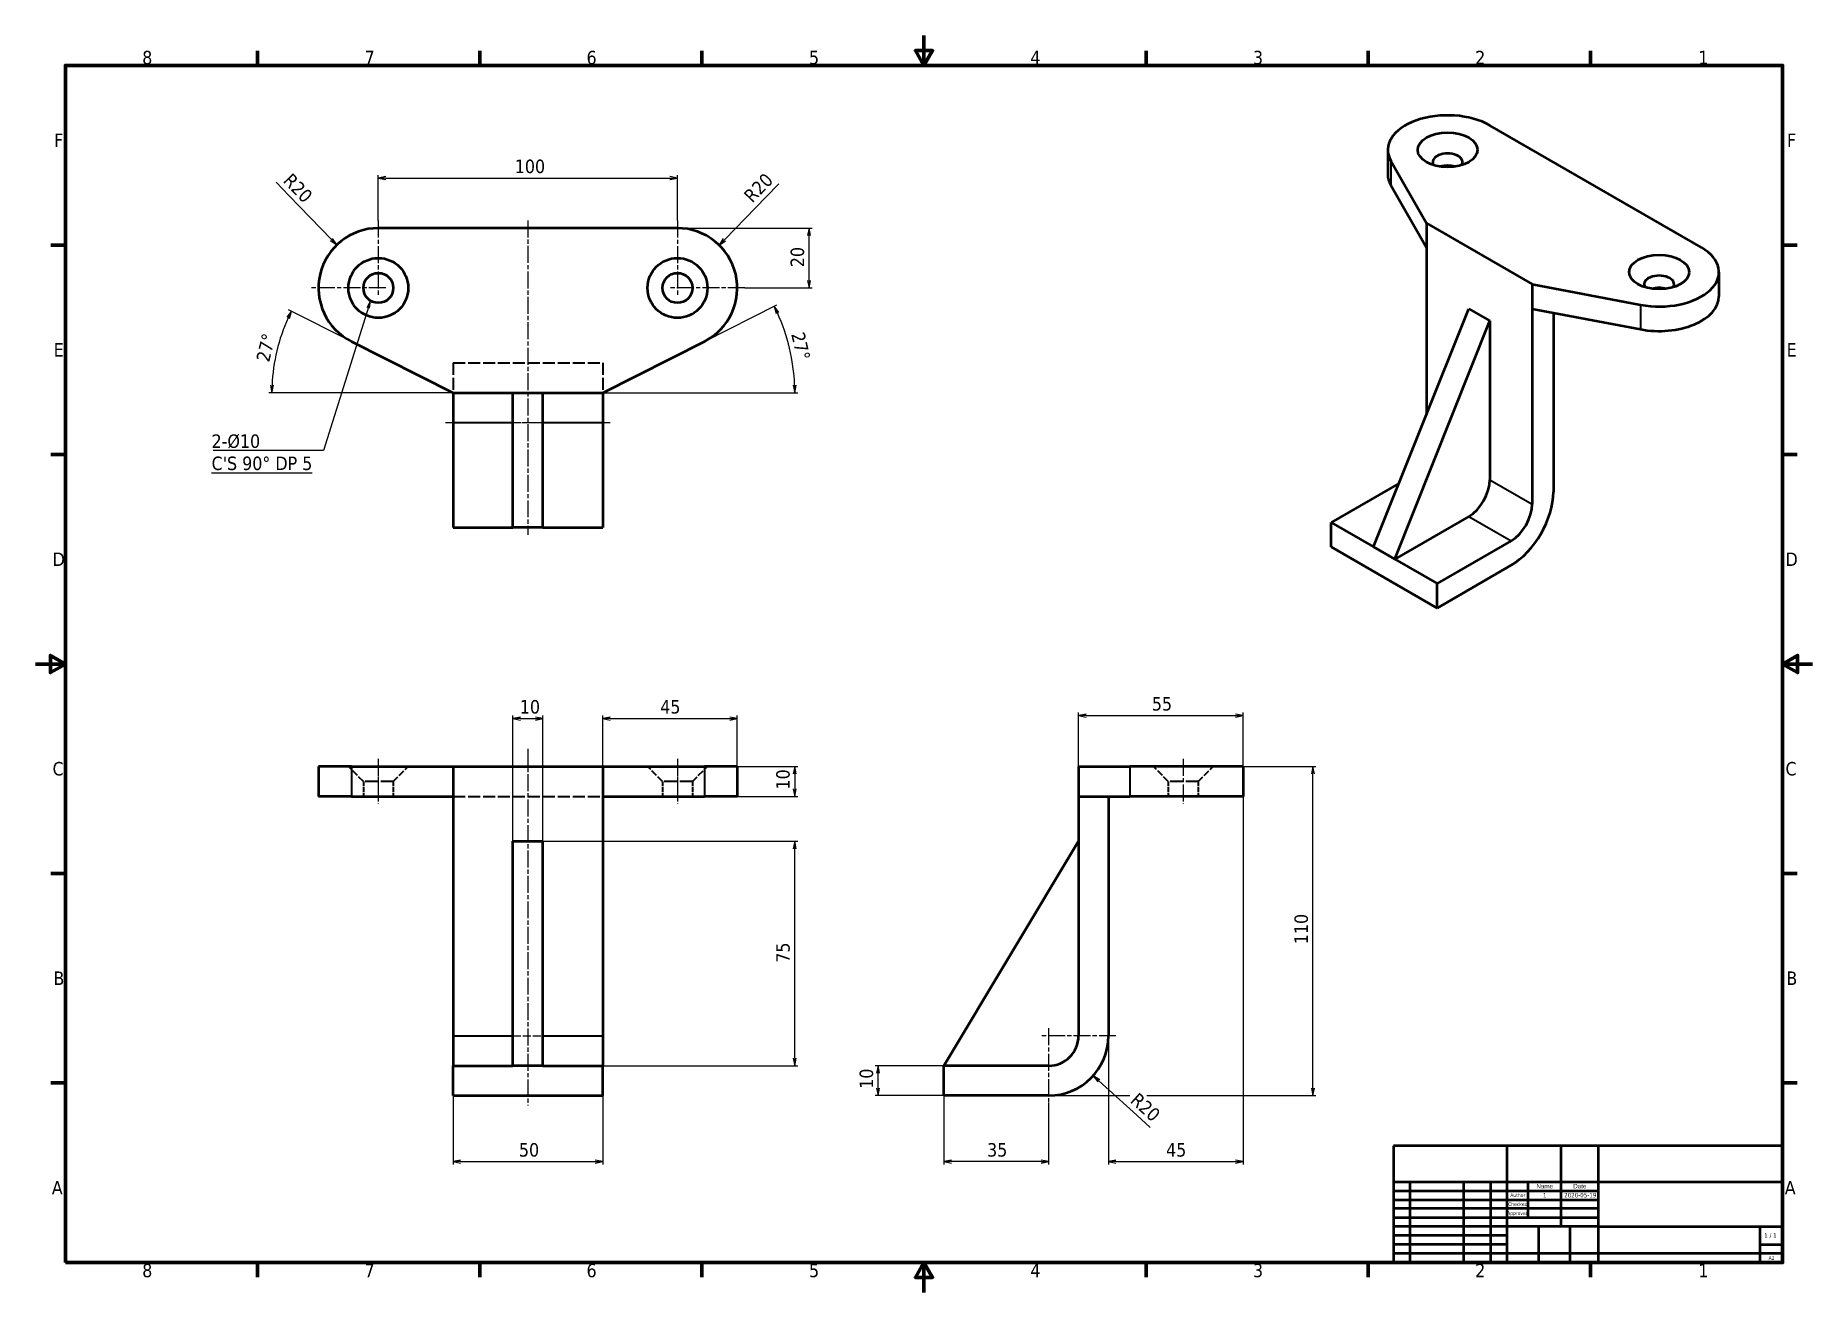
# Model space of a CAD drawing. Header units: millimetres. Extents: x 0 to 594, y 0 to 420.
import ezdxf
from ezdxf.enums import TextEntityAlignment as Align

# ---------------------------------------------------------------- set-up
doc = ezdxf.new("R2010")
doc.units = ezdxf.units.MM
doc.linetypes.add('CHAIN', pattern=[0.3543, 0.2362, -0.0295, 0.0591, -0.0295])
doc.linetypes.add('DASHED', pattern=[0.2068, 0.1655, -0.0413])
for name, color, linetype, lineweight in [('Border (ISO)', 7, 'Continuous', 70), ('Center Mark (ISO)', 7, 'Continuous', 25), ('Centerline (ISO)', 7, 'Continuous', 25), ('Dimension (ISO)', 7, 'Continuous', 25), ('Hidden (ISO)', 7, 'DASHED', 35), ('Hidden Narrow (ISO)', 7, 'DASHED', 25), ('Symbol (ISO)', 7, 'Continuous', 25), ('Title (ISO)', 7, 'Continuous', 50), ('Visible (ISO)', 7, 'Continuous', 50), ('Visible Narrow (ISO)', 7, 'Continuous', 35)]:
    doc.layers.add(name, color=color, linetype=linetype, lineweight=lineweight)
doc.styles.add('Note Text (JIS)', font='tahoma.ttf')
doc.styles.add('Text Style38', font='tahoma.ttf')
doc.styles.add('Text Style39', font='tahoma.ttf')
doc.styles.add('Text Style41', font='tahoma.ttf')
doc.dimstyles.new('Default (JIS)$7', dxfattribs={"dimtxt": 4.5, "dimasz": 2.5, "dimexe": 1, "dimexo": 0, "dimgap": 0.8, "dimtad": 1, "dimrnd": 1e-08, "dimdsep": 46, "dimtxsty": 'Note Text (JIS)', "dimblk": 'OPEN', "dimcen": 0.09, "dimdle": 10, "dimclrd": 256, "dimclre": 256, "dimclrt": 256, "dimadec": 0, "dimazin": 2, "dimtfac": 0.777778, "dimtmove": 0, "dimatfit": 3, "dimldrblk": 'OPEN', "dimfxl": 1, "dimtolj": 1, "dimtzin": 0, "dimlwd": -1, "dimlwe": -1, "dimarcsym": 0})

# ---------------------------------------------------------------- blocks, each defined once
blk = doc.blocks.new('Borders Default Border')
at = {"layer": 'Border (ISO)'}
for p, q in [((74.25, 410), (74.25, 414.9)), ((148.5, 410), (148.5, 414.9)), ((222.75, 410), (222.75, 414.9)), ((371.25, 410), (371.25, 414.9)), ((445.5, 410), (445.5, 414.9)), ((519.75, 410), (519.75, 414.9)), ((10, 350), (5.1, 350)), ((584, 350), (588.9, 350)), ((10, 280), (5.1, 280)), ((584, 280), (588.9, 280)), ((10, 140), (5.1, 140)), ((584, 140), (588.9, 140)), ((10, 70), (5.1, 70)), ((584, 70), (588.9, 70)), ((74.25, 10), (74.25, 5.1)), ((148.5, 10), (148.5, 5.1)), ((222.75, 10), (222.75, 5.1)), ((371.25, 10), (371.25, 5.1)), ((445.5, 10), (445.5, 5.1)), ((519.75, 10), (519.75, 5.1))]:
    blk.add_line(p, q, dxfattribs=at)
at = {"layer": 'Border (ISO)', "flags": 128}
for points in [[(297, 420), (297, 410), (294.11, 415), (299.89, 415), (297, 410)], [(10, 10), (10, 410), (584, 410), (584, 10), (10, 10)], [(0, 210), (10, 210), (5, 212.89), (5, 207.11), (10, 210)], [(594, 210), (584, 210), (589, 212.89), (589, 207.11), (584, 210)], [(297, 0), (297, 10), (294.11, 5), (299.89, 5), (297, 10)]]:
    blk.add_lwpolyline(points, dxfattribs=at)
at = {"layer": 'Border (ISO)', "char_height": 4.5, "attachment_point": 7, "style": 'Note Text (JIS)'}
for s, insert in [('8', (35.66, 410.3)), ('7', (109.98, 410.4)), ('6', (184.19, 410.31)), ('5', (258.56, 410.31)), ('4', (332.56, 410.4)), ('3', (406.97, 410.31)), ('2', (481.26, 410.4)), ('1', (555.86, 410.4)), ('F', (6.19, 382.75)), ('F', (585.49, 382.75)), ('E', (6.06, 312.75)), ('E', (585.36, 312.75)), ('D', (5.7, 242.75)), ('D', (585, 242.75)), ('C', (5.69, 172.67)), ('C', (584.99, 172.67)), ('B', (5.98, 102.75)), ('B', (585.28, 102.75)), ('A', (5.44, 32.75)), ('A', (584.74, 32.75)), ('8', (35.66, 5)), ('7', (109.98, 5.1)), ('6', (184.19, 5.01)), ('5', (258.56, 5.01)), ('4', (332.56, 5.1)), ('3', (406.97, 5.01)), ('2', (481.26, 5.1)), ('1', (555.86, 5.1))]:
    blk.add_mtext(s, dxfattribs=dict(at, insert=insert))
blk = doc.blocks.new('Title Blocks JIS')
at = {"layer": 'Title (ISO)'}
for p, q in [((230, 139), (100, 139)), ((100, 139), (100, 100)), ((138, 100), (138, 139)), ((156, 127), (156, 139)), ((168.5, 100), (168.5, 139)), ((230, 100), (230, 139)), ((100, 127), (230, 127)), ((105.5, 100), (105.5, 127)), ((123.5, 100), (123.5, 127)), ((132.5, 100), (132.5, 127)), ((145, 115), (145, 127)), ((156, 112), (156, 127)), ((100, 124), (168.5, 124)), ((100, 121), (168.5, 121)), ((168.5, 118), (100, 118)), ((100, 115), (168.5, 115)), ((138, 112), (100, 112)), ((138, 109), (100, 109)), ((168.5, 112), (138, 112)), ((148.5, 100), (148.5, 112)), ((159, 100), (159, 112)), ((168.5, 112), (230, 112)), ((222.5, 100), (222.5, 112)), ((138, 106), (100, 106)), ((230, 103), (100, 103)), ((222.5, 106), (230, 106)), ((100, 100), (230, 100))]:
    blk.add_line(p, q, dxfattribs=at)
for s, height, style, p in [('Checked', 1.2, 'Text Style41', (141.5, 119.5)), ('Author', 1.2, 'Text Style41', (141.5, 122.5)), ('Approved', 1.2, 'Text Style41', (141.5, 116.5)), ('1 / 1 ', 1.5, 'Text Style39', (226.25, 109))]:
    blk.add_text(s, height=height, dxfattribs=dict(at, style=style)).set_placement(p, align=Align.MIDDLE_CENTER)
at = {"layer": 'Title (ISO)', "char_height": 1.4986, "attachment_point": 5, "style": 'Note Text (JIS)'}
for s, insert, width in [('\\fArial|b0|i0;\\H1.4986;Name', (150.5, 125.5), 10.8457), ('\\fArial|b0|i0;\\H1.4986;Date', (162.25, 125.5), 12.2497)]:
    blk.add_mtext(s, dxfattribs=dict(at, insert=insert, width=width))
at = {"layer": 'Title (ISO)'}
for tag, height, style, p in [('COMPANY', 3.1, 'Text Style38', (199.25, 133)), ('CHECKED_BY', 1.5, 'Text Style39', (150.5, 119.5)), ('CHECKED_DATE', 1.5, 'Text Style39', (162.25, 119.5)), ('ENG_APPROVED_BY', 1.5, 'Text Style39', (150.5, 116.5)), ('ENG_APPROVAL_DATE', 1.5, 'Text Style39', (162.25, 116.5)), ('PART_NUMBER', 3.1, 'Text Style38', (195.5, 107.5))]:
    blk.add_attdef(tag, text='', height=height, dxfattribs=dict(at, style=style)).set_placement(p, align=Align.MIDDLE_CENTER)
at = {"layer": 'Title (ISO)', "style": 'Text Style38'}
blk.add_attdef('TITLE', text='', height=3.1, dxfattribs=at).set_placement((169.5, 126), align=Align.TOP_LEFT)
at = {"layer": 'Title (ISO)'}
for tag, p, height, style in [('AUTHOR_001', (149.91, 121.75), 1.5, 'Text Style39'), ('CREATION_DATE_001', (156.98, 121.75), 1.5, 'Text Style39'), ('Sheet_Size_001', (225.34, 100.89), 1.2, 'Text Style41')]:
    blk.add_attdef(tag, p, '', height=height, dxfattribs=dict(at, style=style))
blk = doc.blocks.new('_Open')
at = {"color": 0, "linetype": 'ByBlock', "lineweight": -2}
for p, q in [((-1, 0.17), (0, 0)), ((-1, -0.17), (0, 0)), ((0, 0), (-1, 0))]:
    blk.add_line(p, q, dxfattribs=at)

msp = doc.modelspace()

# ---------------------------------------------------------------- linework, layer by layer
at = {"layer": 'Center Mark (ISO)', "linetype": 'CHAIN', "ltscale": 23.990969}
for p, q in [((114.59, 358.15), (114.59, 333.15)), ((214.59, 358.15), (214.59, 333.15)), ((117.09, 335.65), (92.09, 335.65)), ((237.09, 335.65), (212.09, 335.65)), ((361.17, 85.77), (336.17, 85.77)), ((338.67, 88.27), (338.67, 63.27))]:
    msp.add_line(p, q, dxfattribs=at)
at = {"layer": 'Centerline (ISO)', "linetype": 'CHAIN', "ltscale": 23.990969}
for p, q in [((164.59, 358.18), (164.59, 253.15)), ((137.09, 290.65), (192.09, 290.65)), ((114.59, 178.27), (114.59, 163.27)), ((164.59, 181.68), (164.59, 62.45)), ((214.59, 178.27), (214.59, 163.27)), ((383.67, 178.27), (383.67, 163.27))]:
    msp.add_line(p, q, dxfattribs=at)
at = {"layer": 'Dimension (ISO)'}
for p, q in [((84.64, 366.59), (80.4, 370.97)), ((114.59, 358.15), (114.59, 373.36)), ((117.09, 372.86), (114.59, 372.36)), ((117.09, 372.36), (114.59, 372.36)), ((114.59, 372.36), (117.09, 371.86)), ((117.09, 372.36), (212.09, 372.36)), ((214.59, 372.36), (212.09, 372.86)), ((212.09, 372.36), (214.59, 372.36)), ((212.09, 371.86), (214.59, 372.36)), ((214.59, 358.15), (214.59, 373.36)), ((244.2, 366.12), (248.45, 370.5)), ((98.94, 351.82), (84.64, 366.59)), ((230.27, 351.79), (244.2, 366.12)), ((98.58, 351.47), (100.68, 350.02)), ((98.94, 351.82), (100.68, 350.02)), ((100.68, 350.02), (99.3, 352.16)), ((214.69, 355.65), (259.59, 355.65)), ((229.91, 352.14), (228.53, 349.99)), ((230.27, 351.79), (228.53, 349.99)), ((228.53, 349.99), (230.63, 351.44)), ((258.59, 355.65), (258.09, 353.15)), ((258.59, 353.15), (258.59, 355.65)), ((259.09, 353.15), (258.59, 355.65)), ((258.59, 338.15), (258.59, 353.15)), ((237.09, 335.65), (259.59, 335.65)), ((258.09, 338.15), (258.59, 335.65)), ((258.59, 338.15), (258.59, 335.65)), ((258.59, 335.65), (259.09, 338.15)), ((85.51, 327.91), (83.98, 325.87)), ((84.43, 325.66), (85.51, 327.91)), ((105.59, 317.79), (84.61, 328.36)), ((84.88, 325.44), (85.51, 327.91)), ((223.59, 317.79), (247.81, 330)), ((248, 327.3), (246.92, 329.55)), ((248.45, 327.51), (246.92, 329.55)), ((246.92, 329.55), (247.55, 327.08)), ((78.57, 303.16), (79.02, 300.65)), ((79.07, 303.15), (79.02, 300.65)), ((79.02, 300.65), (79.57, 303.14)), ((253.25, 303.14), (253.79, 300.65)), ((253.75, 303.15), (253.79, 300.65)), ((253.79, 300.65), (254.25, 303.16)), ((139.59, 300.65), (78.02, 300.65)), ((189.59, 300.65), (254.79, 300.65)), ((159.59, 150.77), (159.59, 192.77)), ((162.09, 192.27), (159.59, 191.77)), ((162.09, 191.77), (159.59, 191.77)), ((159.59, 191.77), (162.09, 191.27)), ((162.09, 191.77), (167.09, 191.77)), ((169.59, 191.77), (167.09, 192.27)), ((167.09, 191.77), (169.59, 191.77)), ((167.09, 191.27), (169.59, 191.77)), ((169.59, 150.77), (169.59, 192.77)), ((189.59, 175.77), (189.59, 192.77)), ((192.09, 192.27), (189.59, 191.77)), ((192.09, 191.77), (189.59, 191.77)), ((189.59, 191.77), (192.09, 191.27)), ((192.09, 191.77), (232.09, 191.77)), ((234.59, 191.77), (232.09, 192.27)), ((232.09, 191.77), (234.59, 191.77)), ((232.09, 191.27), (234.59, 191.77)), ((234.59, 175.77), (234.59, 192.77)), ((348.67, 175.77), (348.67, 193.77)), ((351.17, 193.27), (348.67, 192.77)), ((351.17, 192.77), (348.67, 192.77)), ((348.67, 192.77), (351.17, 192.27)), ((351.17, 192.77), (401.17, 192.77)), ((403.67, 192.77), (401.17, 193.27)), ((401.17, 192.77), (403.67, 192.77)), ((401.17, 192.27), (403.67, 192.77)), ((403.67, 175.77), (403.67, 193.77)), ((234.59, 175.77), (254.78, 175.77)), ((253.78, 175.77), (253.28, 173.27)), ((253.78, 173.27), (253.78, 175.77)), ((254.28, 173.27), (253.78, 175.77)), ((253.78, 173.27), (253.78, 168.27)), ((403.67, 175.77), (428.01, 175.77)), ((427.01, 175.77), (426.51, 173.27)), ((427.01, 173.27), (427.01, 175.77)), ((427.51, 173.27), (427.01, 175.77)), ((427.01, 68.27), (427.01, 173.27)), ((253.28, 168.27), (253.78, 165.77)), ((253.78, 168.27), (253.78, 165.77)), ((253.78, 165.77), (254.28, 168.27)), ((234.59, 165.77), (254.78, 165.77)), ((403.67, 165.77), (403.67, 42.71)), ((169.59, 150.77), (254.78, 150.77)), ((253.78, 150.77), (253.28, 148.27)), ((253.78, 148.27), (253.78, 150.77)), ((254.28, 148.27), (253.78, 150.77)), ((253.78, 78.27), (253.78, 148.27)), ((358.67, 85.67), (358.67, 42.71)), ((253.28, 78.27), (253.78, 75.77)), ((253.78, 78.27), (253.78, 75.77)), ((253.78, 75.77), (254.28, 78.27)), ((169.59, 75.77), (254.78, 75.77)), ((303.67, 75.77), (280.67, 75.77)), ((281.67, 75.77), (281.17, 73.27)), ((281.67, 73.27), (281.67, 75.77)), ((282.17, 73.27), (281.67, 75.77)), ((281.67, 68.27), (281.67, 73.27)), ((355.39, 70.71), (353.54, 72.38)), ((355.73, 71.08), (353.54, 72.38)), ((353.54, 72.38), (355.06, 70.34)), ((139.59, 65.77), (139.59, 42.71)), ((189.59, 65.77), (189.59, 42.71)), ((303.67, 65.77), (280.67, 65.77)), ((281.17, 68.27), (281.67, 65.77)), ((281.67, 68.27), (281.67, 65.77)), ((281.67, 65.77), (282.17, 68.27)), ((303.67, 65.77), (303.67, 42.71)), ((338.77, 65.77), (365.79, 65.77)), ((355.39, 70.71), (368.12, 59.25)), ((371.48, 65.77), (428.01, 65.77)), ((426.51, 68.27), (427.01, 65.77)), ((427.01, 68.27), (427.01, 65.77)), ((427.01, 65.77), (427.51, 68.27)), ((338.67, 63.27), (338.67, 42.71)), ((368.12, 59.25), (372.65, 55.17)), ((142.09, 44.21), (139.59, 43.71)), ((142.09, 43.71), (139.59, 43.71)), ((139.59, 43.71), (142.09, 43.21)), ((142.09, 43.71), (187.09, 43.71)), ((189.59, 43.71), (187.09, 44.21)), ((187.09, 43.71), (189.59, 43.71)), ((187.09, 43.21), (189.59, 43.71)), ((306.17, 44.21), (303.67, 43.71)), ((306.17, 43.71), (303.67, 43.71)), ((303.67, 43.71), (306.17, 43.21)), ((336.17, 43.71), (306.17, 43.71)), ((338.67, 43.71), (336.17, 44.21)), ((336.17, 43.71), (338.67, 43.71)), ((336.17, 43.21), (338.67, 43.71)), ((361.17, 44.21), (358.67, 43.71)), ((361.17, 43.71), (358.67, 43.71)), ((358.67, 43.71), (361.17, 43.21)), ((361.17, 43.71), (401.17, 43.71)), ((403.67, 43.71), (401.17, 44.21)), ((401.17, 43.71), (403.67, 43.71)), ((401.17, 43.21), (403.67, 43.71))]:
    msp.add_line(p, q, dxfattribs=at)
for centre, radius, start, end in [((189.59, 300.65), 64.2, 2.23118, 24.52153), ((139.59, 300.65), 60.57, 155.61234, 177.63495)]:
    msp.add_arc(centre, radius, start, end, dxfattribs=at)
at = {"layer": 'Hidden (ISO)', "ltscale": 24.17795}
for p, q in [((139.59, 310.65), (139.59, 300.65)), ((139.59, 310.65), (189.59, 310.65)), ((189.59, 310.65), (189.59, 300.65)), ((139.59, 165.77), (189.59, 165.77))]:
    msp.add_line(p, q, dxfattribs=at)
at = {"layer": 'Hidden (ISO)', "ltscale": 13.461626}
for p, q in [((109.59, 170.77), (104.59, 175.77)), ((119.59, 170.77), (124.59, 175.77)), ((209.59, 170.77), (204.59, 175.77)), ((219.59, 170.77), (224.59, 175.77)), ((378.67, 170.77), (373.67, 175.77)), ((388.67, 170.77), (393.67, 175.77))]:
    msp.add_line(p, q, dxfattribs=at)
at = {"layer": 'Hidden (ISO)', "ltscale": 25.31909}
for p, q in [((119.59, 170.77), (109.59, 170.77)), ((219.59, 170.77), (209.59, 170.77)), ((388.67, 170.77), (378.67, 170.77))]:
    msp.add_line(p, q, dxfattribs=at)
at = {"layer": 'Hidden (ISO)', "ltscale": 9.518778}
for p, q in [((109.59, 170.77), (109.59, 165.77)), ((119.59, 170.77), (119.59, 165.77)), ((209.59, 170.77), (209.59, 165.77)), ((219.59, 170.77), (219.59, 165.77)), ((378.67, 170.77), (378.67, 165.77)), ((388.67, 170.77), (388.67, 165.77))]:
    msp.add_line(p, q, dxfattribs=at)
at = {"layer": 'Hidden Narrow (ISO)', "ltscale": 16.118633}
for p, q in [((159.59, 290.65), (169.59, 290.65)), ((114.59, 175.77), (114.59, 165.77)), ((214.59, 175.77), (214.59, 165.77)), ((159.59, 85.77), (169.59, 85.77))]:
    msp.add_line(p, q, dxfattribs=at)
at = {"layer": 'Visible (ISO)'}
for p, q in [((556.9, 349.14), (486.19, 389.97)), ((452.04, 381.8), (452.04, 373.64)), ((453.05, 378.18), (464.97, 357.31)), ((453.05, 370.02), (464.97, 349.14)), ((464.97, 357.31), (500.33, 336.89)), ((464.97, 357.31), (464.97, 349.14)), ((214.59, 355.65), (114.59, 355.65)), ((464.97, 349.14), (464.97, 293.35)), ((562.75, 340.98), (562.75, 332.81)), ((500.33, 336.89), (500.33, 328.73)), ((500.33, 336.89), (536.49, 330.01)), ((447.29, 249.12), (479.11, 328.73)), ((479.11, 328.73), (486.19, 324.65)), ((500.33, 328.73), (500.33, 263.41)), ((500.33, 328.73), (536.49, 321.84)), ((507.4, 327.38), (507.4, 267.49)), ((454.37, 245.04), (486.19, 324.65)), ((486.19, 324.65), (486.19, 271.57)), ((105.59, 317.79), (139.59, 300.65)), ((189.59, 300.65), (223.59, 317.79)), ((139.59, 300.65), (189.59, 300.65)), ((139.59, 300.65), (139.59, 290.65)), ((159.59, 255.65), (159.59, 300.65)), ((169.59, 255.65), (169.59, 300.65)), ((189.59, 300.65), (189.59, 290.65)), ((139.59, 290.65), (139.59, 255.65)), ((189.59, 290.65), (189.59, 255.65)), ((455.78, 270.35), (433.15, 257.28)), ((139.59, 255.65), (159.59, 255.65)), ((169.59, 255.65), (159.59, 255.65)), ((169.59, 255.65), (189.59, 255.65)), ((433.15, 257.28), (447.29, 249.12)), ((433.15, 249.12), (433.15, 257.28)), ((479.11, 259.33), (454.37, 245.04)), ((493.26, 251.16), (468.51, 236.87)), ((433.15, 249.12), (468.51, 228.71)), ((454.37, 245.04), (447.29, 249.12)), ((454.37, 245.04), (468.51, 236.87)), ((493.26, 243), (468.51, 228.71)), ((468.51, 228.71), (468.51, 236.87)), ((105.59, 175.77), (94.59, 175.77)), ((94.59, 175.77), (94.59, 165.77)), ((105.59, 175.77), (139.59, 175.77)), ((139.59, 175.77), (189.59, 175.77)), ((139.59, 175.77), (139.59, 165.77)), ((189.59, 175.77), (189.59, 165.77)), ((189.59, 175.77), (223.59, 175.77)), ((234.59, 175.77), (223.59, 175.77)), ((234.59, 175.77), (234.59, 165.77)), ((348.67, 175.77), (348.67, 165.77)), ((348.67, 175.77), (365.82, 175.77)), ((403.67, 175.77), (365.82, 175.77)), ((403.67, 175.77), (403.67, 165.77)), ((105.59, 165.77), (94.59, 165.77)), ((105.59, 165.77), (139.59, 165.77)), ((139.59, 165.77), (139.59, 85.77)), ((189.59, 165.77), (189.59, 85.77)), ((189.59, 165.77), (223.59, 165.77)), ((234.59, 165.77), (223.59, 165.77)), ((348.67, 165.77), (348.67, 85.77)), ((348.67, 165.77), (365.82, 165.77)), ((358.67, 165.77), (358.67, 85.77)), ((403.67, 165.77), (365.82, 165.77)), ((159.59, 150.77), (169.59, 150.77)), ((159.59, 75.77), (159.59, 150.77)), ((169.59, 75.77), (169.59, 150.77)), ((303.67, 75.77), (348.67, 150.77)), ((139.59, 85.77), (139.59, 75.77)), ((189.59, 85.77), (189.59, 75.77)), ((139.59, 75.77), (159.59, 75.77)), ((139.59, 65.77), (139.59, 75.77)), ((169.59, 75.77), (159.59, 75.77)), ((169.59, 75.77), (189.59, 75.77)), ((189.59, 65.77), (189.59, 75.77)), ((338.67, 75.77), (303.67, 75.77)), ((303.67, 65.77), (303.67, 75.77)), ((139.59, 65.77), (189.59, 65.77)), ((338.67, 65.77), (303.67, 65.77))]:
    msp.add_line(p, q, dxfattribs=at)
for centre, radius in [((114.59, 335.65), 10), ((214.59, 335.65), 10), ((114.59, 335.65), 5), ((214.59, 335.65), 5)]:
    msp.add_circle(centre, radius, dxfattribs=at)
for centre, radius, start, end in [((114.59, 335.65), 20, 90, 243.24729), ((214.59, 335.65), 20, 296.75271, 90), ((338.67, 85.77), 10, 270, 0), ((338.67, 85.77), 20, 270, 0)]:
    msp.add_arc(centre, radius, start, end, dxfattribs=at)
for centre, major_axis, start_param, end_param in [((472.04, 381.8), (-20, 0), 3.926991, 6.601661), ((472.04, 377.72), (5, 0), 5.921818, 9.786145), ((472.04, 373.64), (-5, 0), 4.225694, 5.199084), ((472.04, 373.64), (-20, 0), 0, 0.318475), ((542.75, 340.98), (20, 0), 4.393914, 7.068583), ((542.75, 336.89), (5, 0), 5.921818, 9.786145), ((542.75, 332.81), (20, 0), 4.393914, 6.283185), ((542.75, 332.81), (-5, 0), 4.225694, 5.199084), ((479.11, 267.49), (-5, -8.66), 0.785398, 2.356194), ((493.26, 259.33), (-10, -17.32), 0.785398, 2.356194), ((493.26, 259.33), (-5, -8.66), 0.785398, 2.356194)]:
    msp.add_ellipse(centre, major_axis=major_axis, ratio=0.57735, start_param=start_param, end_param=end_param, dxfattribs=at)
for centre in [(472.04, 381.8), (542.75, 340.98)]:
    msp.add_ellipse(centre, major_axis=(10, 0), ratio=0.57735, dxfattribs=at)
at = {"layer": 'Visible Narrow (ISO)'}
for p, q in [((453.05, 378.18), (453.05, 370.02)), ((536.49, 330.01), (536.49, 321.84)), ((139.59, 290.65), (159.59, 290.65)), ((169.59, 290.65), (189.59, 290.65)), ((486.19, 271.57), (500.33, 263.41)), ((479.11, 259.33), (493.26, 251.16)), ((105.59, 175.77), (105.59, 165.77)), ((223.59, 175.77), (223.59, 165.77)), ((365.82, 175.77), (365.82, 165.77)), ((139.59, 85.77), (159.59, 85.77)), ((169.59, 85.77), (189.59, 85.77))]:
    msp.add_line(p, q, dxfattribs=at)

# ---------------------------------------------------------------- block references
msp.add_blockref('Borders Default Border', (0, 0))
msp.add_blockref('Title Blocks JIS', (354, -90)).add_auto_attribs({'CREATION_DATE_001': '2020-05-19', 'AUTHOR_001': '1', 'Sheet_Size_001': 'A2'})

# ---------------------------------------------------------------- texts
at = {"layer": 'Dimension (ISO)', "char_height": 4.5, "attachment_point": 7, "style": 'Note Text (JIS)'}
for s, insert in [('100', (160.2, 373.96)), ('10', (161.89, 193.37)), ('45', (208.83, 193.37)), ('55', (373.17, 194.37)), ('50', (161.59, 45.31)), ('35', (318.09, 45.31)), ('45', (377.92, 45.31))]:
    msp.add_mtext(s, dxfattribs=dict(at, insert=insert))
for s, insert, rotation in [('R', (82.49, 371.25), 314.06586), ('20', (85.01, 368.52), 314.06586), ('R', (239.6, 363.83), 45.82916), ('20', (242.26, 366.43), 45.82916), ('20', (256.99, 342.6), 90), ('27°', (252.57, 320.26), 283.37636), ('27°', (78.07, 310.64), 76.62364), ('10', (252.18, 168.06), 90), ('110', (425.41, 116.37), 90), ('75', (252.18, 110.18), 90), ('10', (280.07, 68.06), 90), ('R', (365.65, 63.75), 317.99694), ('20', (368.35, 61.2), 317.99694)]:
    msp.add_mtext(s, dxfattribs=dict(at, insert=insert, rotation=rotation))
at = {"layer": 'Symbol (ISO)', "insert": (58.85, 286.72), "char_height": 4.5, "width": 34.9206, "attachment_point": 1, "line_spacing_factor": 0.987884, "style": 'Note Text (JIS)'}
msp.add_mtext("\\fTahoma|b0|i0;2-Ø10\\P\\L\\fTahoma|b0|i0;C'S 90° DP 5", dxfattribs=at)

# ---------------------------------------------------------------- leaders
at = {"layer": 'Symbol (ISO)', "annotation_type": 0, "has_hookline": 1, "hookline_direction": 1, "text_width": 34.41}
msp.add_leader([(111.99, 331.38), (96.27, 281.33), (93.77, 281.33)], dimstyle='Default (JIS)$7', override={"dimgap": 0, "dimtad": 1}, dxfattribs=at)

doc.saveas('drawing.dxf')
